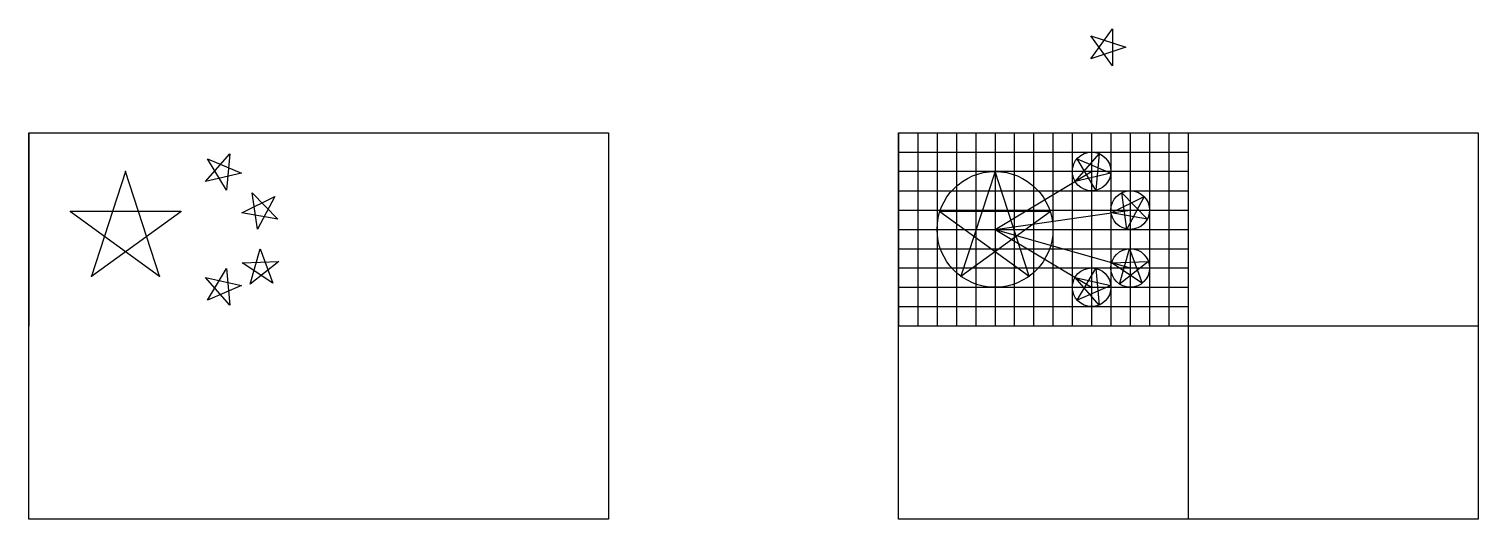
# Model space of a CAD drawing. Header units: millimetres. Extents: x 1000 to 4000, y 1500 to 2515.
import ezdxf

# ---------------------------------------------------------------- set-up
doc = ezdxf.new("R2010")
doc.units = ezdxf.units.MM

msp = doc.modelspace()

# ---------------------------------------------------------------- linework, layer by layer
for p, q in [((3198.5, 2453.6), (3243.2, 2515.1)), ((3243.2, 2439), (3198.5, 2500.6)), ((3198.5, 2500.6), (3270.9, 2477.1)), ((3243.2, 2515.1), (3243.2, 2439)), ((3270.9, 2477.1), (3198.5, 2453.6)), ((1000, 2300), (2200, 2300)), ((1000, 1500), (1000, 2300)), ((1000, 2300), (1600, 2300)), ((1000, 2300), (1000, 1900)), ((1000, 2300), (1000, 1900)), ((1000, 2300), (1000, 1900)), ((2200, 2300), (2200, 1500)), ((2800, 2300), (4000, 2300)), ((2800, 1500), (2800, 2300)), ((2800, 2300), (3400, 2300)), ((2800, 2300), (2800, 1900)), ((2800, 2300), (2800, 1900)), ((2800, 2300), (2800, 1900)), ((2840, 2300), (2840, 1900)), ((2880, 2300), (2880, 1900)), ((2920, 2300), (2920, 1900)), ((2960, 2300), (2960, 1900)), ((3000, 2300), (3000, 1900)), ((3040, 2300), (3040, 1900)), ((3080, 2300), (3080, 1900)), ((3120, 2300), (3120, 1900)), ((3160, 2300), (3160, 1900)), ((3200, 2300), (3200, 1900)), ((3240, 2300), (3240, 1900)), ((3280, 2300), (3280, 1900)), ((3320, 2300), (3320, 1900)), ((3360, 2300), (3360, 1900)), ((3400, 2300), (3400, 1500)), ((4000, 2300), (4000, 1500)), ((1365.7, 2199.4), (1415.7, 2256.8)), ((1415.7, 2256.8), (1409, 2181)), ((2800, 2260), (3400, 2260)), ((3165.7, 2199.4), (3215.7, 2256.8)), ((3215.7, 2256.8), (3209, 2181)), ((1409, 2181), (1369.8, 2246.3)), ((1369.8, 2246.3), (1439.8, 2216.5)), ((3209, 2181), (3169.8, 2246.3)), ((3169.8, 2246.3), (3239.8, 2216.5)), ((1200, 2220), (1129.5, 2002.9)), ((1270.5, 2002.9), (1200, 2220)), ((1439.8, 2216.5), (1365.7, 2199.4)), ((3400, 2220), (2800, 2220)), ((3000, 2220), (2929.5, 2002.9)), ((3070.5, 2002.9), (3000, 2220)), ((3000, 2100), (3200, 2220)), ((3239.8, 2216.5), (3165.7, 2199.4)), ((1440.4, 2134.3), (1508.7, 2167.8)), ((1473.1, 2100.6), (1462.4, 2175.9)), ((1462.4, 2175.9), (1515.4, 2121.3)), ((1508.7, 2167.8), (1473.1, 2100.6)), ((2800, 2180), (3400, 2180)), ((3240.4, 2134.3), (3308.7, 2167.8)), ((3273.1, 2100.6), (3262.4, 2175.9)), ((3262.4, 2175.9), (3315.4, 2121.3)), ((3308.7, 2167.8), (3273.1, 2100.6)), ((1314.1, 2137.1), (1085.9, 2137.1)), ((1085.9, 2137.1), (1270.5, 2002.9)), ((1129.5, 2002.9), (1314.1, 2137.1)), ((1515.4, 2121.3), (1440.4, 2134.3)), ((2800, 2140), (3400, 2140)), ((3114.1, 2137.1), (2885.9, 2137.1)), ((2885.9, 2137.1), (3070.5, 2002.9)), ((2929.5, 2002.9), (3114.1, 2137.1)), ((3000, 2100), (3280, 2140)), ((3315.4, 2121.3), (3240.4, 2134.3)), ((2800, 2100), (3400, 2100)), ((3000, 2100), (3280, 2020)), ((3000, 2100), (3200, 1980)), ((1457.7, 1986.8), (1478.6, 2060)), ((1478.6, 2060), (1504.7, 1988.5)), ((2800, 2060), (3400, 2060)), ((3257.7, 1986.8), (3278.6, 2060)), ((3278.6, 2060), (3304.7, 1988.5)), ((1369.8, 1953.7), (1409, 2019)), ((1409, 2019), (1415.6, 1943.2)), ((1441.5, 2031), (1517.6, 2033.7)), ((1504.7, 1988.5), (1441.5, 2031)), ((1517.6, 2033.7), (1457.7, 1986.8)), ((2800, 2020), (3400, 2020)), ((3169.8, 1953.7), (3209, 2019)), ((3209, 2019), (3215.6, 1943.2)), ((3241.5, 2031), (3317.6, 2033.7)), ((3304.7, 1988.5), (3241.5, 2031)), ((3317.6, 2033.7), (3257.7, 1986.8)), ((1415.6, 1943.2), (1365.7, 2000.6)), ((1365.7, 2000.6), (1439.8, 1983.5)), ((1439.8, 1983.5), (1369.8, 1953.7)), ((3215.6, 1943.2), (3165.7, 2000.6)), ((3165.7, 2000.6), (3239.8, 1983.5)), ((3239.8, 1983.5), (3169.8, 1953.7)), ((2800, 1980), (3400, 1980)), ((2800, 1940), (3400, 1940)), ((2800, 1900), (4000, 1900)), ((2200, 1500), (1000, 1500)), ((4000, 1500), (2800, 1500))]:
    msp.add_line(p, q)
for centre, radius in [((3200, 2220), 40), ((3000, 2100), 120), ((3280, 2140), 40), ((3280, 2020), 40), ((3200, 1980), 40)]:
    msp.add_circle(centre, radius)
for p in [(1200, 2220), (3000, 2220), (1085.9, 2137.1), (1314.1, 2137.1), (2885.9, 2137.1), (3114.1, 2137.1), (1129.5, 2002.9), (1270.5, 2002.9), (2929.5, 2002.9), (3070.5, 2002.9), (1000, 1900), (1000, 1900), (2800, 1900), (2800, 1900)]:
    msp.add_point(p)

doc.saveas('drawing.dxf')
